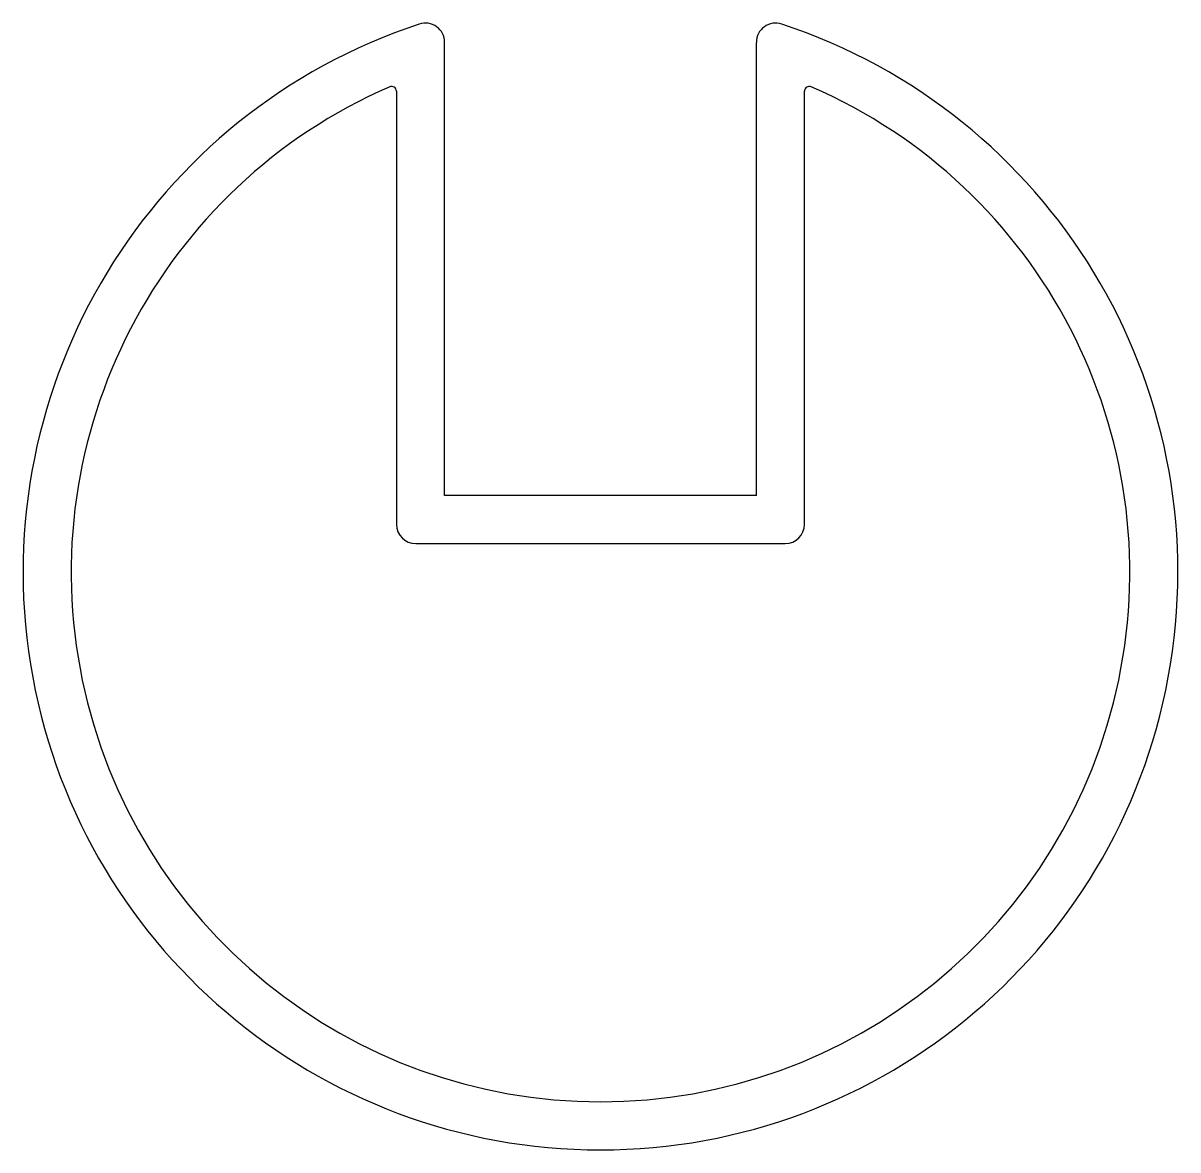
# Model space of a CAD drawing. Extents: x 427.4 to 487.4, y 729.2 to 787.8.
import ezdxf

# ---------------------------------------------------------------- set-up
doc = ezdxf.new("R2010")
doc.units = 0
doc.layers.get('0').update_dxf_attribs({"linetype": 'CONTINUOUS'})

msp = doc.modelspace()

# ---------------------------------------------------------------- linework, layer by layer
for p, q in [((449.304, 763.226), (449.304, 786.761)), ((465.504, 763.226), (465.504, 786.761)), ((446.804, 784.222), (446.804, 761.726)), ((468.004, 761.726), (468.004, 784.222)), ((465.504, 763.226), (449.304, 763.226)), ((447.804, 760.726), (467.004, 760.726))]:
    msp.add_line(p, q)
for centre, radius, start, end in [((457.404, 759.226), 30, 108.28797, 71.71203), ((448.304, 786.761), 1, 0, 108.28797), ((466.504, 786.761), 1, 71.71203, 180), ((457.404, 759.226), 27.5, 113.46352, 66.53648), ((446.554, 784.222), 0.25, 0, 113.46352), ((468.254, 784.222), 0.25, 66.53648, 180), ((447.804, 761.726), 1, 180, 270), ((467.004, 761.726), 1, 270, 0)]:
    msp.add_arc(centre, radius, start, end)

doc.saveas('drawing.dxf')
